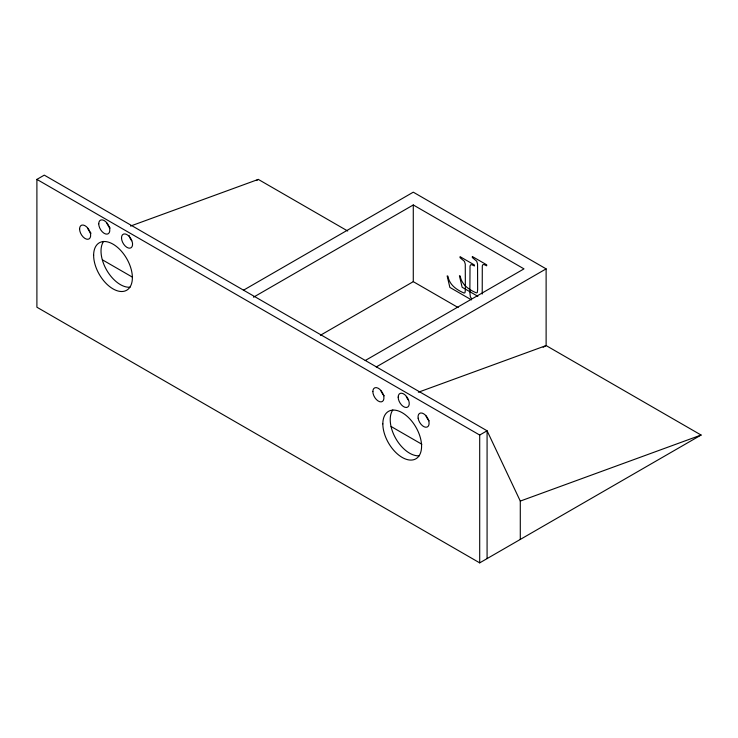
<?xml version="1.0" encoding="UTF-8"?>
<svg xmlns="http://www.w3.org/2000/svg" width="738" height="738" viewBox="0 0 738 738"><rect width="100%" height="100%" fill="white"/><g stroke="black" fill="none" stroke-linecap="round" stroke-linejoin="round"><path stroke-width="1.11" d="M418.363 392.229L546.12 345.569L701.1 435.042L479.7 562.863L36.9 307.22L36.9 179.389L44.28 175.137L487.08 430.78L520.29 501.084L520.29 539.432M256.317 180.542L258.3 179.399L347.709 231.012M243.402 290.255L413.28 192.175L546.12 268.872L546.12 345.569L543.14 347.284M253.521 297.193L413.28 204.961L523.98 268.872L365.227 360.531M320.421 335.264L413.28 281.658L458.16 307.561M376.242 366.952L546.12 268.872M36.9 179.389L479.7 435.042L487.08 430.78L487.08 558.611M130.543 226.059L258.3 179.399M520.29 501.084L701.1 435.042M477.855 296.325L462.136 287.257L459.423 275.754L460.198 276.003C461.564 284.628 468.916 289.757 476.407 292.894L477.265 292.562L477.643 289.702L477.551 263.964L476.73 261.243L472.329 257.525L472.329 256.52L486.693 264.813L486.693 265.809L483.925 264.508L482.79 264.748L482.292 265.966L482.218 294.047M471.471 299.886L449.866 287.414L447.154 275.911L447.92 276.16C449.285 284.785 456.647 289.914 464.128 293.051L464.995 292.718L465.364 289.859L465.272 264.121L464.46 261.4L460.06 257.682L460.06 256.676L474.423 264.97L474.423 265.966L471.647 264.665L470.512 264.905L470.023 266.123L469.857 292.451L470.346 296.731L471.499 298.53M102.453 259.85L132.231 277.036M391.112 426.509L421.878 444.267M479.7 435.042L479.7 562.863M413.28 204.961L413.28 281.658M419.276 455.78A27.398 15.821 60 0 1 395.891 438.723A27.398 15.821 60 0 1 392.81 409.95M130.072 287.211A27.398 15.821 60 0 1 106.687 270.154A27.398 15.821 60 0 1 103.606 241.381M429.175 420.863A7.832 4.52 60 0 1 425.992 415.798M408.326 400.024A7.832 4.52 60 0 1 406.297 396.509M384.341 395.826A7.832 4.52 60 0 1 380.983 390.909M91.069 233.236A7.832 4.52 60 0 1 87.711 228.319M110.22 228.079A7.832 4.52 60 0 1 106.853 223.162M131.687 240.763A7.832 4.52 60 0 1 129.085 235.404M382.837 423.898A27.398 15.821 60 0 0 411.896 460.042A27.398 15.821 60 0 0 411.896 421.297A27.398 15.821 60 0 0 382.837 423.898M418.142 418.215A7.832 4.52 60 0 0 427.219 427.016A7.832 4.52 60 0 0 425.346 415.079A7.832 4.52 60 0 0 418.142 418.215M398.179 397.155A7.832 4.52 60 0 0 406.481 407.477A7.832 4.52 60 0 0 406.481 396.407A7.832 4.52 60 0 0 398.179 397.155M372.856 391.546A7.832 4.52 60 0 0 381.159 401.878A7.832 4.52 60 0 0 381.159 390.808A7.832 4.52 60 0 0 372.856 391.546M93.634 255.33A27.398 15.821 60 0 0 122.692 291.473A27.398 15.821 60 0 0 122.692 252.728A27.398 15.821 60 0 0 93.634 255.33M121.512 237.894A7.832 4.52 60 0 0 129.842 248.18A7.832 4.52 60 0 0 129.787 237.083A7.832 4.52 60 0 0 121.512 237.894M98.735 223.798A7.832 4.52 60 0 0 107.038 234.131A7.832 4.52 60 0 0 107.038 223.061A7.832 4.52 60 0 0 98.735 223.798M79.593 228.955A7.832 4.52 60 0 0 87.896 239.287A7.832 4.52 60 0 0 87.896 228.217A7.832 4.52 60 0 0 79.593 228.955"/></g></svg>
